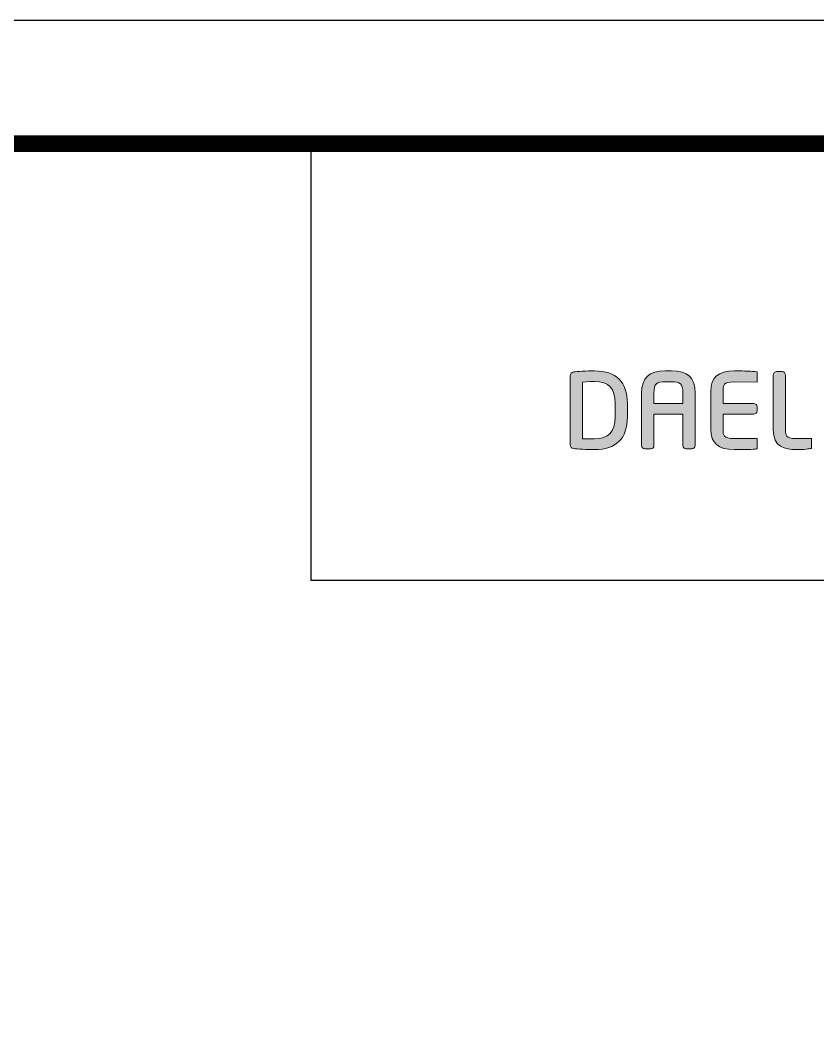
# Model space of a CAD drawing. Extents: x 16296677952 to 16296679688, y -37409618576 to -37409617304.
# Drawn here: x 16296679173.6 to 16296679245.2, y -37409617511.4 to -37409617419.8 of the extents above; entities that cross this region are included whole.
import ezdxf

# ---------------------------------------------------------------- set-up
doc = ezdxf.new("R2010")
doc.units = 0
doc.header["$LTSCALE"] = 10
doc.header["$MEASUREMENT"] = 0
doc.layers.get('0').update_dxf_attribs({"linetype": 'CONTINUOUS'})
doc.layers.add('레이어 1', color=7, linetype='CONTINUOUS', lineweight=0)

msp = doc.modelspace()

# ---------------------------------------------------------------- hatches: boundary and pattern name
at = {"layer": '레이어 1'}
h = msp.add_hatch(color=5, dxfattribs=at)
h.dxf.hatch_style = 2
edge = h.paths.add_edge_path()
edge.add_spline(control_points=[(16296679227.020201, -37409617455.440407), (16296679227.020201, -37409617456.766693), (16296679226.415091, -37409617457.411949), (16296679225.169649, -37409617457.411949), (16296679225.169649, -37409617457.411949), (16296679224.31756, -37409617457.396172), (16296679224.095501, -37409617457.392311), (16296679224.095501, -37409617457.392311), (16296679224.095501, -37409617452.307037), (16296679224.095501, -37409617452.307037), (16296679224.536831, -37409617452.263222), (16296679225.16403, -37409617452.255859), (16296679225.170259, -37409617452.255859), (16296679226.449459, -37409617452.255859), (16296679227.020201, -37409617452.863579), (16296679227.020201, -37409617454.225639), (16296679227.020201, -37409617454.225639), (16296679227.020201, -37409617455.440407), (16296679227.020201, -37409617455.440407)], knot_values=[0, 0, 0, 0, 1, 1, 1, 2, 2, 2, 3, 3, 3, 4, 4, 4, 5, 5, 5, 6, 6, 6, 6], degree=3, periodic=0)
edge = h.paths.add_edge_path()
edge.add_spline(control_points=[(16296679225.169649, -37409617451.300591), (16296679224.478279, -37409617451.300591), (16296679223.58139, -37409617451.343033), (16296679223.28727, -37409617451.390358), (16296679223.10334, -37409617451.421227), (16296679222.985411, -37409617451.558693), (16296679222.985411, -37409617451.740349), (16296679222.985411, -37409617451.740349), (16296679222.985411, -37409617457.926727), (16296679222.985411, -37409617457.926727), (16296679222.985411, -37409617458.117157), (16296679223.104469, -37409617458.251137), (16296679223.296209, -37409617458.277779), (16296679223.57439, -37409617458.324059), (16296679224.468361, -37409617458.36615), (16296679225.169649, -37409617458.36615), (16296679227.100149, -37409617458.36615), (16296679228.120119, -37409617457.35408), (16296679228.120119, -37409617455.440407), (16296679228.120119, -37409617455.440407), (16296679228.120119, -37409617454.225639), (16296679228.120119, -37409617454.225639), (16296679228.120119, -37409617452.311974), (16296679227.100149, -37409617451.300591), (16296679225.169649, -37409617451.300591)], knot_values=[0, 0, 0, 0, 1, 1, 1, 2, 2, 2, 3, 3, 3, 4, 4, 4, 5, 5, 5, 6, 6, 6, 7, 7, 7, 8, 8, 8, 8], degree=3, periodic=0)
h = msp.add_hatch(color=5, dxfattribs=at)
h.dxf.hatch_style = 2
edge = h.paths.add_edge_path()
edge.add_spline(control_points=[(16296679233.09894, -37409617454.218246), (16296679233.09894, -37409617454.218246), (16296679230.49581, -37409617454.218246), (16296679230.49581, -37409617454.218246), (16296679230.49581, -37409617454.121498), (16296679230.49581, -37409617453.290009), (16296679230.49581, -37409617453.290009), (16296679230.49581, -37409617452.422073), (16296679230.75382, -37409617452.274788), (16296679231.52788, -37409617452.274788), (16296679231.52788, -37409617452.274788), (16296679232.067659, -37409617452.274788), (16296679232.067659, -37409617452.274788), (16296679232.84127, -37409617452.274788), (16296679233.09894, -37409617452.422073), (16296679233.09894, -37409617453.290009), (16296679233.09894, -37409617453.290009), (16296679233.09894, -37409617454.121498), (16296679233.09894, -37409617454.218246)], knot_values=[0, 0, 0, 0, 1, 1, 1, 2, 2, 2, 3, 3, 3, 4, 4, 4, 5, 5, 5, 6, 6, 6, 6], degree=3, periodic=0)
edge = h.paths.add_edge_path()
edge.add_spline(control_points=[(16296679232.067659, -37409617451.300591), (16296679232.067659, -37409617451.300591), (16296679231.52788, -37409617451.300591), (16296679231.52788, -37409617451.300591), (16296679230.053261, -37409617451.300591), (16296679229.3958, -37409617451.913948), (16296679229.3958, -37409617453.290009), (16296679229.3958, -37409617453.290009), (16296679229.3958, -37409617457.997597), (16296679229.3958, -37409617457.997597), (16296679229.3958, -37409617458.163116), (16296679229.5303, -37409617458.303368), (16296679229.68906, -37409617458.303368), (16296679229.68906, -37409617458.303368), (16296679230.204041, -37409617458.303368), (16296679230.204041, -37409617458.303368), (16296679230.38657, -37409617458.303368), (16296679230.49581, -37409617458.148376), (16296679230.49581, -37409617457.997597), (16296679230.49581, -37409617457.997597), (16296679230.49581, -37409617455.292412), (16296679230.49581, -37409617455.186859), (16296679230.49581, -37409617455.186859), (16296679233.09894, -37409617455.186859), (16296679233.09894, -37409617455.186859), (16296679233.09894, -37409617455.292412), (16296679233.09894, -37409617457.997597), (16296679233.09894, -37409617457.997597), (16296679233.09894, -37409617458.166252), (16296679233.23193, -37409617458.303368), (16296679233.39579, -37409617458.303368), (16296679233.39579, -37409617458.303368), (16296679233.904461, -37409617458.303368), (16296679233.904461, -37409617458.303368), (16296679234.082781, -37409617458.303368), (16296679234.202789, -37409617458.14521), (16296679234.202789, -37409617457.997597), (16296679234.202789, -37409617457.997597), (16296679234.202789, -37409617453.290009), (16296679234.202789, -37409617453.290009), (16296679234.202789, -37409617451.913948), (16296679233.544041, -37409617451.300591), (16296679232.067659, -37409617451.300591)], knot_values=[0, 0, 0, 0, 1, 1, 1, 2, 2, 2, 3, 3, 3, 4, 4, 4, 5, 5, 5, 6, 6, 6, 7, 7, 7, 8, 8, 8, 9, 9, 9, 10, 10, 10, 11, 11, 11, 12, 12, 12, 13, 13, 13, 14, 14, 14, 14], degree=3, periodic=0)
h = msp.add_hatch(color=5, dxfattribs=at)
h.dxf.hatch_style = 2
edge = h.paths.add_edge_path()
edge.add_spline(control_points=[(16296679235.601761, -37409617453.099602), (16296679235.601761, -37409617453.099602), (16296679235.601761, -37409617456.565063), (16296679235.601761, -37409617456.565063), (16296679235.601761, -37409617457.777351), (16296679236.294189, -37409617458.36615), (16296679237.719009, -37409617458.36615), (16296679238.34795, -37409617458.36615), (16296679239.20397, -37409617458.354591), (16296679239.54624, -37409617458.322662), (16296679239.54133, -37409617458.322662), (16296679239.71221, -37409617458.306183), (16296679239.71221, -37409617458.306183), (16296679239.71221, -37409617458.306183), (16296679239.76165, -37409617458.301277), (16296679239.76165, -37409617458.301277), (16296679239.76165, -37409617458.301277), (16296679239.76165, -37409617457.374062), (16296679239.76165, -37409617457.374062), (16296679239.76165, -37409617457.374062), (16296679237.72682, -37409617457.374062), (16296679237.72682, -37409617457.374062), (16296679236.707371, -37409617457.374062), (16296679236.707371, -37409617457.08651), (16296679236.707371, -37409617456.565063), (16296679236.707371, -37409617456.565063), (16296679236.707371, -37409617455.280838), (16296679236.707371, -37409617455.180527), (16296679236.81213, -37409617455.180527), (16296679239.44261, -37409617455.180527), (16296679239.44261, -37409617455.180527), (16296679239.614889, -37409617455.180527), (16296679239.755239, -37409617455.043793), (16296679239.755239, -37409617454.875458), (16296679239.755239, -37409617454.875458), (16296679239.755239, -37409617454.531776), (16296679239.755239, -37409617454.531776), (16296679239.755239, -37409617454.362411), (16296679239.614889, -37409617454.225288), (16296679239.44261, -37409617454.225288), (16296679239.44261, -37409617454.225288), (16296679236.81213, -37409617454.225288), (16296679236.707371, -37409617454.225288), (16296679236.707371, -37409617454.125687), (16296679236.707371, -37409617453.099602), (16296679236.707371, -37409617453.099602), (16296679236.707371, -37409617452.578827), (16296679236.707371, -37409617452.291969), (16296679237.72682, -37409617452.291969), (16296679237.72682, -37409617452.291969), (16296679239.76086, -37409617452.300041), (16296679239.76086, -37409617452.300041), (16296679239.76086, -37409617452.300041), (16296679239.76086, -37409617451.378433), (16296679239.76086, -37409617451.378433), (16296679239.76086, -37409617451.378433), (16296679239.545099, -37409617451.355293), (16296679239.545099, -37409617451.355293), (16296679239.14488, -37409617451.319183), (16296679238.227329, -37409617451.300591), (16296679237.719009, -37409617451.300591), (16296679236.294189, -37409617451.300591), (16296679235.601761, -37409617451.88868), (16296679235.601761, -37409617453.099602)], knot_values=[0, 0, 0, 0, 1, 1, 1, 2, 2, 2, 3, 3, 3, 4, 4, 4, 5, 5, 5, 6, 6, 6, 7, 7, 7, 8, 8, 8, 9, 9, 9, 10, 10, 10, 11, 11, 11, 12, 12, 12, 13, 13, 13, 14, 14, 14, 15, 15, 15, 16, 16, 16, 17, 17, 17, 18, 18, 18, 19, 19, 19, 20, 20, 20, 21, 21, 21, 21], degree=3, periodic=0)
h = msp.add_hatch(color=5, dxfattribs=at)
h.dxf.hatch_style = 2
edge = h.paths.add_edge_path()
edge.add_spline(control_points=[(16296679241.5282, -37409617451.36338), (16296679241.35795, -37409617451.36338), (16296679241.213659, -37409617451.503998), (16296679241.213659, -37409617451.670914), (16296679241.213659, -37409617451.670914), (16296679241.213659, -37409617456.565063), (16296679241.213659, -37409617456.565063), (16296679241.213659, -37409617458.161003), (16296679242.30287, -37409617458.36615), (16296679243.25111, -37409617458.36615), (16296679243.946871, -37409617458.36615), (16296679244.12537, -37409617458.336678), (16296679244.331381, -37409617458.302307), (16296679244.331381, -37409617458.302307), (16296679244.451509, -37409617458.283386), (16296679244.451509, -37409617458.283386), (16296679244.449751, -37409617458.284103), (16296679244.61054, -37409617458.264107), (16296679244.61054, -37409617458.264107), (16296679244.61054, -37409617458.264107), (16296679244.658239, -37409617458.25779), (16296679244.658239, -37409617458.25779), (16296679244.658239, -37409617458.25779), (16296679244.658239, -37409617457.374062), (16296679244.658239, -37409617457.374062), (16296679244.658239, -37409617457.374062), (16296679243.261629, -37409617457.374062), (16296679243.261629, -37409617457.374062), (16296679242.316891, -37409617457.374062), (16296679242.316891, -37409617457.017433), (16296679242.316891, -37409617456.67131), (16296679242.316891, -37409617456.67131), (16296679242.316891, -37409617451.670914), (16296679242.316891, -37409617451.670914), (16296679242.316891, -37409617451.503998), (16296679242.173809, -37409617451.36338), (16296679242.00408, -37409617451.36338), (16296679242.00408, -37409617451.36338), (16296679241.5282, -37409617451.36338), (16296679241.5282, -37409617451.36338)], knot_values=[0, 0, 0, 0, 1, 1, 1, 2, 2, 2, 3, 3, 3, 4, 4, 4, 5, 5, 5, 6, 6, 6, 7, 7, 7, 8, 8, 8, 9, 9, 9, 10, 10, 10, 11, 11, 11, 12, 12, 12, 13, 13, 13, 13], degree=3, periodic=0)

# ---------------------------------------------------------------- linework, layer by layer
at = {"color": 5, "ltscale": 0.5}
msp.add_line((16296679199.733419, -37409617470.103973), (16296679199.733419, -37409617430.916733), dxfattribs=at)
at = {"color": 5, "ltscale": 40}
msp.add_line((16296679303.77652, -37409617470.103973), (16296679199.733419, -37409617470.103973), dxfattribs=at)
at = {"ltscale": 0.5}
msp.add_lwpolyline([(16296678663.308201, -37409617896.841537), (16296679314.308201, -37409617896.841537), (16296679314.308201, -37409617419.841537), (16296678663.308201, -37409617419.841537)], close=True, dxfattribs=at)
at = {"color": 5, "linetype": 'ByBlock', "lineweight": 200, "const_width": 1.5}
msp.add_lwpolyline([(16296678673.7764, -37409617876.416817), (16296679303.7764, -37409617876.416817), (16296679303.7764, -37409617430.916817), (16296678673.7764, -37409617430.916817)], close=True, dxfattribs=at)
at = {"layer": '레이어 1', "color": 5}
for points, knots in [([(16296679225.169649, -37409617451.300591), (16296679224.478279, -37409617451.300591), (16296679223.58139, -37409617451.343033), (16296679223.28727, -37409617451.390358), (16296679223.10334, -37409617451.421227), (16296679222.985411, -37409617451.558693), (16296679222.985411, -37409617451.740349), (16296679222.985411, -37409617451.740349), (16296679222.985411, -37409617457.926727), (16296679222.985411, -37409617457.926727), (16296679222.985411, -37409617458.117157), (16296679223.104469, -37409617458.251137), (16296679223.296209, -37409617458.277779), (16296679223.57439, -37409617458.324059), (16296679224.468361, -37409617458.36615), (16296679225.169649, -37409617458.36615), (16296679227.100149, -37409617458.36615), (16296679228.120119, -37409617457.35408), (16296679228.120119, -37409617455.440407), (16296679228.120119, -37409617455.440407), (16296679228.120119, -37409617454.225639), (16296679228.120119, -37409617454.225639), (16296679228.120119, -37409617452.311974), (16296679227.100149, -37409617451.300591), (16296679225.169649, -37409617451.300591)], [0, 0, 0, 0, 1, 1, 1, 2, 2, 2, 3, 3, 3, 4, 4, 4, 5, 5, 5, 6, 6, 6, 7, 7, 7, 8, 8, 8, 8]), ([(16296679232.067659, -37409617451.300591), (16296679232.067659, -37409617451.300591), (16296679231.52788, -37409617451.300591), (16296679231.52788, -37409617451.300591), (16296679230.053261, -37409617451.300591), (16296679229.3958, -37409617451.913948), (16296679229.3958, -37409617453.290009), (16296679229.3958, -37409617453.290009), (16296679229.3958, -37409617457.997597), (16296679229.3958, -37409617457.997597), (16296679229.3958, -37409617458.163116), (16296679229.5303, -37409617458.303368), (16296679229.68906, -37409617458.303368), (16296679229.68906, -37409617458.303368), (16296679230.204041, -37409617458.303368), (16296679230.204041, -37409617458.303368), (16296679230.38657, -37409617458.303368), (16296679230.49581, -37409617458.148376), (16296679230.49581, -37409617457.997597), (16296679230.49581, -37409617457.997597), (16296679230.49581, -37409617455.292412), (16296679230.49581, -37409617455.186859), (16296679230.49581, -37409617455.186859), (16296679233.09894, -37409617455.186859), (16296679233.09894, -37409617455.186859), (16296679233.09894, -37409617455.292412), (16296679233.09894, -37409617457.997597), (16296679233.09894, -37409617457.997597), (16296679233.09894, -37409617458.166252), (16296679233.23193, -37409617458.303368), (16296679233.39579, -37409617458.303368), (16296679233.39579, -37409617458.303368), (16296679233.904461, -37409617458.303368), (16296679233.904461, -37409617458.303368), (16296679234.082781, -37409617458.303368), (16296679234.202789, -37409617458.14521), (16296679234.202789, -37409617457.997597), (16296679234.202789, -37409617457.997597), (16296679234.202789, -37409617453.290009), (16296679234.202789, -37409617453.290009), (16296679234.202789, -37409617451.913948), (16296679233.544041, -37409617451.300591), (16296679232.067659, -37409617451.300591)], [0, 0, 0, 0, 1, 1, 1, 2, 2, 2, 3, 3, 3, 4, 4, 4, 5, 5, 5, 6, 6, 6, 7, 7, 7, 8, 8, 8, 9, 9, 9, 10, 10, 10, 11, 11, 11, 12, 12, 12, 13, 13, 13, 14, 14, 14, 14]), ([(16296679235.601761, -37409617453.099602), (16296679235.601761, -37409617453.099602), (16296679235.601761, -37409617456.565063), (16296679235.601761, -37409617456.565063), (16296679235.601761, -37409617457.777351), (16296679236.294189, -37409617458.36615), (16296679237.719009, -37409617458.36615), (16296679238.34795, -37409617458.36615), (16296679239.20397, -37409617458.354591), (16296679239.54624, -37409617458.322662), (16296679239.54133, -37409617458.322662), (16296679239.71221, -37409617458.306183), (16296679239.71221, -37409617458.306183), (16296679239.71221, -37409617458.306183), (16296679239.76165, -37409617458.301277), (16296679239.76165, -37409617458.301277), (16296679239.76165, -37409617458.301277), (16296679239.76165, -37409617457.374062), (16296679239.76165, -37409617457.374062), (16296679239.76165, -37409617457.374062), (16296679237.72682, -37409617457.374062), (16296679237.72682, -37409617457.374062), (16296679236.707371, -37409617457.374062), (16296679236.707371, -37409617457.08651), (16296679236.707371, -37409617456.565063), (16296679236.707371, -37409617456.565063), (16296679236.707371, -37409617455.280838), (16296679236.707371, -37409617455.180527), (16296679236.81213, -37409617455.180527), (16296679239.44261, -37409617455.180527), (16296679239.44261, -37409617455.180527), (16296679239.614889, -37409617455.180527), (16296679239.755239, -37409617455.043793), (16296679239.755239, -37409617454.875458), (16296679239.755239, -37409617454.875458), (16296679239.755239, -37409617454.531776), (16296679239.755239, -37409617454.531776), (16296679239.755239, -37409617454.362411), (16296679239.614889, -37409617454.225288), (16296679239.44261, -37409617454.225288), (16296679239.44261, -37409617454.225288), (16296679236.81213, -37409617454.225288), (16296679236.707371, -37409617454.225288), (16296679236.707371, -37409617454.125687), (16296679236.707371, -37409617453.099602), (16296679236.707371, -37409617453.099602), (16296679236.707371, -37409617452.578827), (16296679236.707371, -37409617452.291969), (16296679237.72682, -37409617452.291969), (16296679237.72682, -37409617452.291969), (16296679239.76086, -37409617452.300041), (16296679239.76086, -37409617452.300041), (16296679239.76086, -37409617452.300041), (16296679239.76086, -37409617451.378433), (16296679239.76086, -37409617451.378433), (16296679239.76086, -37409617451.378433), (16296679239.545099, -37409617451.355293), (16296679239.545099, -37409617451.355293), (16296679239.14488, -37409617451.319183), (16296679238.227329, -37409617451.300591), (16296679237.719009, -37409617451.300591), (16296679236.294189, -37409617451.300591), (16296679235.601761, -37409617451.88868), (16296679235.601761, -37409617453.099602)], [0, 0, 0, 0, 1, 1, 1, 2, 2, 2, 3, 3, 3, 4, 4, 4, 5, 5, 5, 6, 6, 6, 7, 7, 7, 8, 8, 8, 9, 9, 9, 10, 10, 10, 11, 11, 11, 12, 12, 12, 13, 13, 13, 14, 14, 14, 15, 15, 15, 16, 16, 16, 17, 17, 17, 18, 18, 18, 19, 19, 19, 20, 20, 20, 21, 21, 21, 21]), ([(16296679241.5282, -37409617451.36338), (16296679241.35795, -37409617451.36338), (16296679241.213659, -37409617451.503998), (16296679241.213659, -37409617451.670914), (16296679241.213659, -37409617451.670914), (16296679241.213659, -37409617456.565063), (16296679241.213659, -37409617456.565063), (16296679241.213659, -37409617458.161003), (16296679242.30287, -37409617458.36615), (16296679243.25111, -37409617458.36615), (16296679243.946871, -37409617458.36615), (16296679244.12537, -37409617458.336678), (16296679244.331381, -37409617458.302307), (16296679244.331381, -37409617458.302307), (16296679244.451509, -37409617458.283386), (16296679244.451509, -37409617458.283386), (16296679244.449751, -37409617458.284103), (16296679244.61054, -37409617458.264107), (16296679244.61054, -37409617458.264107), (16296679244.61054, -37409617458.264107), (16296679244.658239, -37409617458.25779), (16296679244.658239, -37409617458.25779), (16296679244.658239, -37409617458.25779), (16296679244.658239, -37409617457.374062), (16296679244.658239, -37409617457.374062), (16296679244.658239, -37409617457.374062), (16296679243.261629, -37409617457.374062), (16296679243.261629, -37409617457.374062), (16296679242.316891, -37409617457.374062), (16296679242.316891, -37409617457.017433), (16296679242.316891, -37409617456.67131), (16296679242.316891, -37409617456.67131), (16296679242.316891, -37409617451.670914), (16296679242.316891, -37409617451.670914), (16296679242.316891, -37409617451.503998), (16296679242.173809, -37409617451.36338), (16296679242.00408, -37409617451.36338), (16296679242.00408, -37409617451.36338), (16296679241.5282, -37409617451.36338), (16296679241.5282, -37409617451.36338)], [0, 0, 0, 0, 1, 1, 1, 2, 2, 2, 3, 3, 3, 4, 4, 4, 5, 5, 5, 6, 6, 6, 7, 7, 7, 8, 8, 8, 9, 9, 9, 10, 10, 10, 11, 11, 11, 12, 12, 12, 13, 13, 13, 13]), ([(16296679227.020201, -37409617455.440407), (16296679227.020201, -37409617456.766693), (16296679226.415091, -37409617457.411949), (16296679225.169649, -37409617457.411949), (16296679225.169649, -37409617457.411949), (16296679224.31756, -37409617457.396172), (16296679224.095501, -37409617457.392311), (16296679224.095501, -37409617457.392311), (16296679224.095501, -37409617452.307037), (16296679224.095501, -37409617452.307037), (16296679224.536831, -37409617452.263222), (16296679225.16403, -37409617452.255859), (16296679225.170259, -37409617452.255859), (16296679226.449459, -37409617452.255859), (16296679227.020201, -37409617452.863579), (16296679227.020201, -37409617454.225639), (16296679227.020201, -37409617454.225639), (16296679227.020201, -37409617455.440407), (16296679227.020201, -37409617455.440407)], [0, 0, 0, 0, 1, 1, 1, 2, 2, 2, 3, 3, 3, 4, 4, 4, 5, 5, 5, 6, 6, 6, 6]), ([(16296679233.09894, -37409617454.218246), (16296679233.09894, -37409617454.218246), (16296679230.49581, -37409617454.218246), (16296679230.49581, -37409617454.218246), (16296679230.49581, -37409617454.121498), (16296679230.49581, -37409617453.290009), (16296679230.49581, -37409617453.290009), (16296679230.49581, -37409617452.422073), (16296679230.75382, -37409617452.274788), (16296679231.52788, -37409617452.274788), (16296679231.52788, -37409617452.274788), (16296679232.067659, -37409617452.274788), (16296679232.067659, -37409617452.274788), (16296679232.84127, -37409617452.274788), (16296679233.09894, -37409617452.422073), (16296679233.09894, -37409617453.290009), (16296679233.09894, -37409617453.290009), (16296679233.09894, -37409617454.121498), (16296679233.09894, -37409617454.218246)], [0, 0, 0, 0, 1, 1, 1, 2, 2, 2, 3, 3, 3, 4, 4, 4, 5, 5, 5, 6, 6, 6, 6])]:
    msp.add_open_spline(points, degree=3, knots=knots, dxfattribs=at)

doc.saveas('drawing.dxf')
